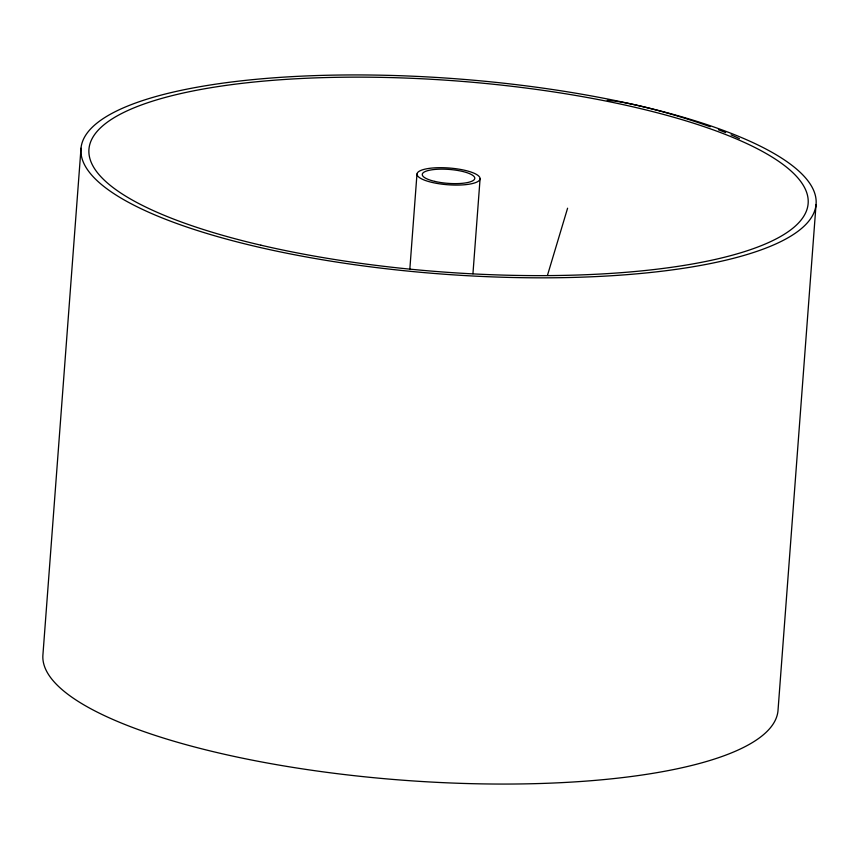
<?xml version="1.0" encoding="UTF-8"?>
<svg xmlns="http://www.w3.org/2000/svg" width="859" height="859" viewBox="0 0 859 859"><rect width="100%" height="100%" fill="white"/><g stroke="black" fill="none" stroke-linecap="round" stroke-linejoin="round"><path stroke-width="1.29" d="M81.014 148.231L42.95 654.472A368.597 97.883 4.3 0 0 401.207 780.079A368.597 97.883 4.3 0 0 777.986 710.769L816.05 204.528A368.597 97.883 4.3 0 0 272.797 77.901A368.597 97.883 4.3 0 0 256.755 246.716A368.597 97.883 4.3 0 0 816.05 204.528M409.85 268.921L416.98 173.969M472.944 273.753L480.074 178.801A31.643 8.407 4.3 0 0 433.451 167.935A31.643 8.407 4.3 0 0 432.066 182.419A31.643 8.407 4.3 0 0 480.074 178.801M547.591 274.923L567.595 208.2M607.216 100.353A78.985 8.773 16.7 0 1 710.243 126.745M718.457 129.784A78.985 8.773 16.7 0 1 725.651 132.597M731.052 134.842A78.985 8.773 16.7 0 1 739.427 138.664M260.9 245.191A360.63 95.768 4.3 0 0 808.104 203.927A360.63 95.768 4.3 0 0 276.598 80.037A360.63 95.768 4.3 0 0 260.9 245.191M434.837 181.41A26.328 6.99 4.3 0 0 474.78 178.393A26.328 6.99 4.3 0 0 435.975 169.352A26.328 6.99 4.3 0 0 434.837 181.41"/></g></svg>
